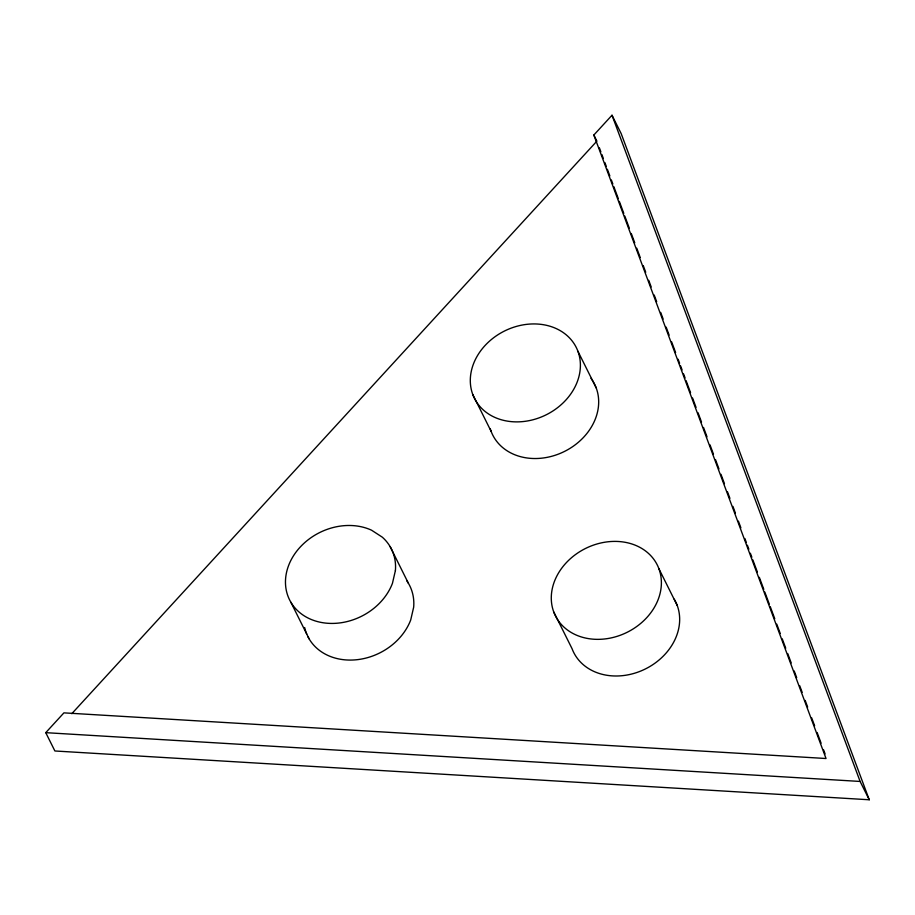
<?xml version="1.0" encoding="UTF-8"?>
<svg xmlns="http://www.w3.org/2000/svg" width="915" height="915" viewBox="0 0 915 915"><rect width="100%" height="100%" fill="white"/><g stroke="black" fill="none" stroke-linecap="round" stroke-linejoin="round"><path stroke-width="1.37" d="M45.75 732.663L63.913 712.865L826.039 758.512L593.846 135.031L612.009 115.233L621.148 133.556L869.25 799.767L54.889 750.986L45.75 732.663L860.111 781.444L869.25 799.767M71.782 713.711L596.889 141.139L593.846 135.031M577.914 351.257A56.924 46.802 -26.5 0 1 513.235 421.781A56.924 46.802 -26.5 0 1 484.893 345.687A56.924 46.802 -26.5 0 1 577.914 351.257L596.191 387.903M658.903 568.718A56.924 46.802 -26.5 0 1 594.224 639.253A56.924 46.802 -26.5 0 1 565.882 563.148A56.924 46.802 -26.5 0 1 658.903 568.718L677.18 605.364M472.781 394.559L491.058 431.205M553.769 612.021L572.047 648.666A56.924 46.802 -26.5 0 0 644.755 669.265A56.924 46.802 -26.5 0 0 674.252 599.222M390.145 546.644L408.41 583.29M290.879 602.264L309.156 638.91M612.009 115.233L860.111 781.444M599.382 147.83L600.88 151.844M601.876 154.521L603.374 158.535M604.861 162.55L606.359 166.564M607.354 169.241L609.848 175.932M611.346 179.946L612.844 183.961M613.839 186.637L618.323 198.669M619.318 201.346L623.801 213.389M624.796 216.066L629.28 228.109M631.27 233.462L634.758 242.83M636.76 248.182L640.237 257.538M643.234 265.567L645.727 272.258M648.712 280.287L651.206 286.978M654.191 295.007L656.684 301.698M660.676 312.404L663.158 319.083M666.154 327.113L669.139 335.142M671.633 341.833L675.613 352.538M678.106 359.229L679.605 363.244M680.6 365.92L682.098 369.935M683.585 373.949L685.083 377.952M686.078 380.629L690.562 392.672M692.563 398.025L696.052 407.392M698.042 412.745L701.531 422.112M703.521 427.465L707.009 436.821M709.994 444.85L713.483 454.217M715.484 459.57L718.961 468.938M720.963 474.29L724.451 483.658M727.436 491.687L729.93 498.366M732.915 506.395L735.408 513.086M738.394 521.115L740.887 527.806M744.879 538.512L746.365 542.526M747.372 545.203L748.859 549.217M750.357 553.232L751.856 557.235M752.851 559.911L757.334 571.955M759.324 577.308L763.808 589.351M764.803 592.028L769.286 604.072M770.293 606.748L774.776 618.78M776.766 624.133L780.255 633.5M782.245 638.853L785.733 648.22M787.724 653.573L791.212 662.94M794.209 670.97L796.69 677.649M799.687 685.678L802.181 692.369M805.166 700.398L807.659 707.089M811.639 717.795L814.636 725.824M817.118 732.515L821.11 743.209M823.603 749.9L825.09 753.914M406.946 581.002A56.924 46.802 -26.5 0 1 413.672 607.171L410.721 619.947A56.924 46.802 -26.5 0 1 360.213 659.269A56.924 46.802 -26.5 0 1 307.852 636.531M306.719 634.038A56.924 46.802 -26.5 0 1 304.672 627.53M590.999 378.341A56.924 46.802 -26.5 0 1 564.521 451.427A56.924 46.802 -26.5 0 1 490.2 428.62M395.406 570.525L392.455 583.301A56.924 46.802 -26.5 0 1 317.814 621.674A56.924 46.802 -26.5 0 1 292.526 557.372A56.924 46.802 -26.5 0 1 371.57 530.208L382.276 537.151A56.924 46.802 -26.5 0 1 395.406 570.525"/></g></svg>
